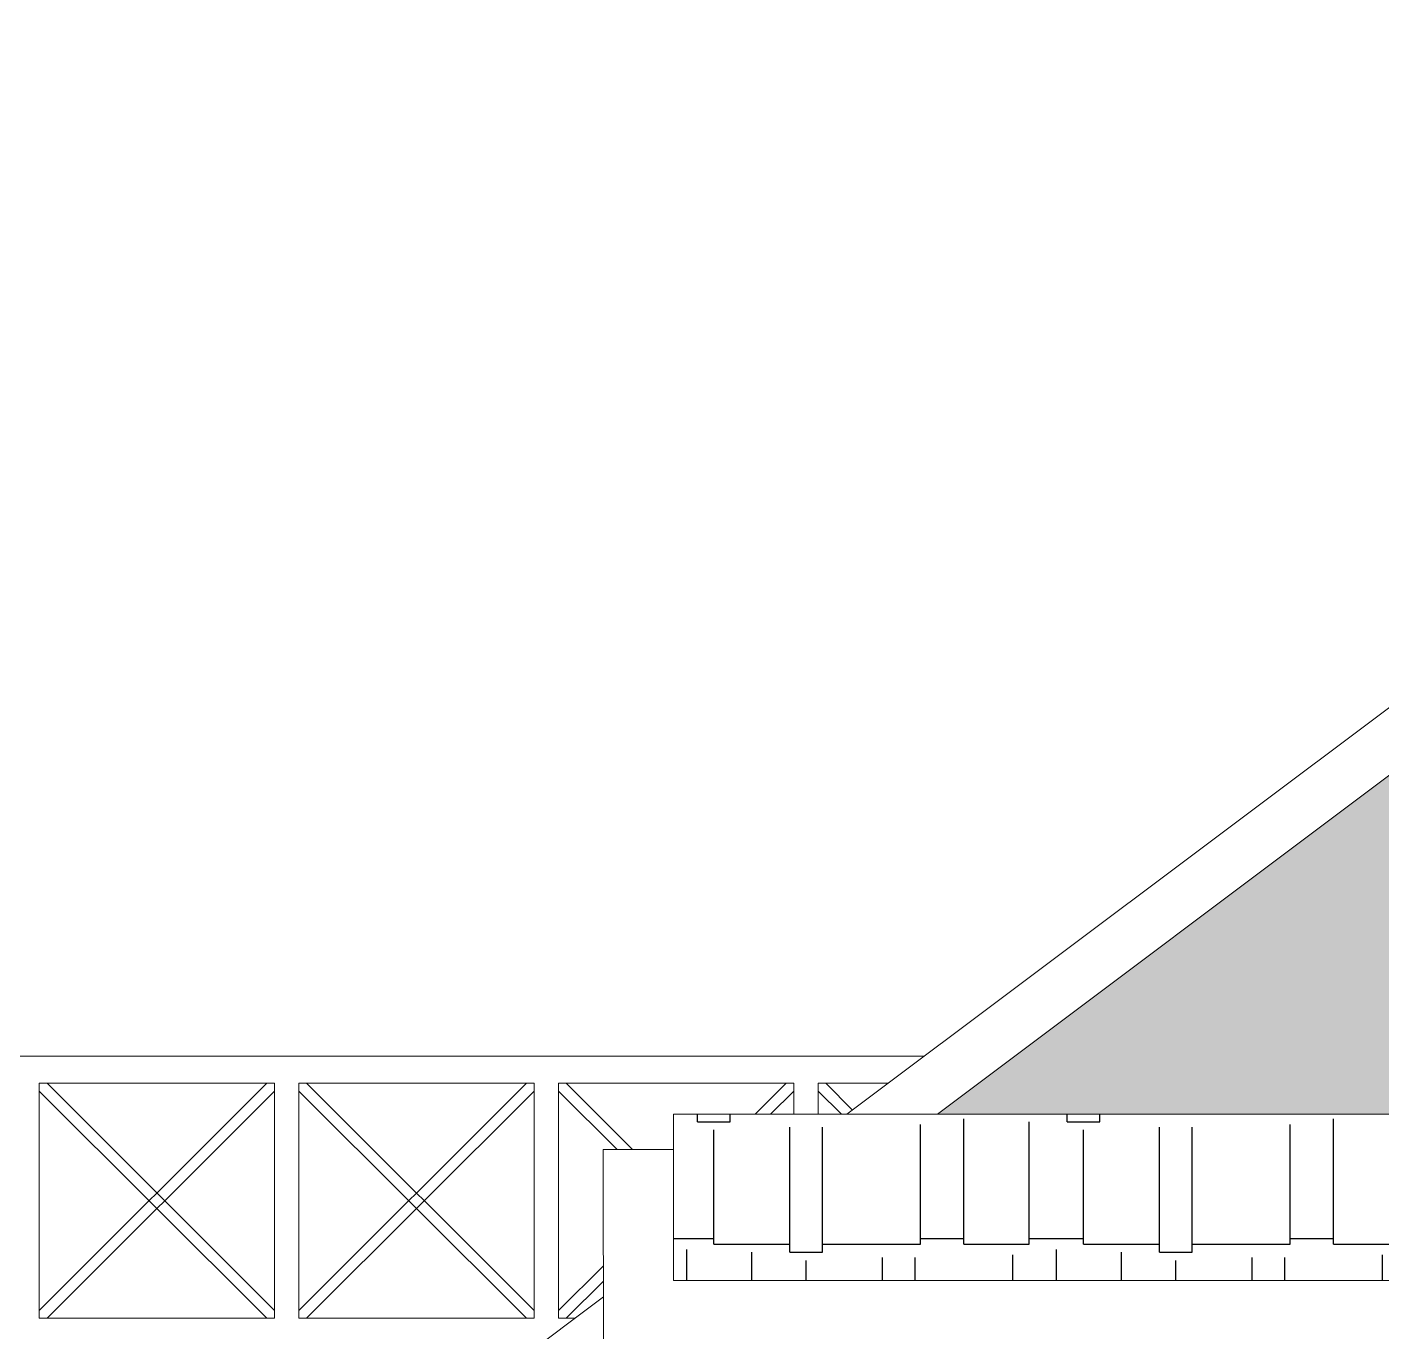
# Model space of a CAD drawing. Header units: millimetres. Extents: x 85048 to 158814, y 1395 to 38919.
# Drawn here: x 117244 to 119736, y 12979 to 15379 of the extents above; entities that cross this region are included whole.
import ezdxf

# ---------------------------------------------------------------- set-up
doc = ezdxf.new("R2010")
doc.units = ezdxf.units.MM
doc.layers.add('hatches', color=8, linetype='Continuous')
doc.layers.add('wall', color=5, linetype='Continuous')
pattern_1 = [(0, (-4078673.12, 892499.9), (510, 240), [120, -100, 140, -60, 180, -80]), (0, (-4078553.12, 892509.9), (510, 240), [100, -380, 80, -120]), (0, (-4078313.12, 892484.9), (510, 240), [60, -620]), (90, (-4078673.12, 892499.9), (-170, 240), [230, -730]), (90, (-4078553.12, 892499.9), (-170, 240), [225, -735]), (90, (-4078453.12, 892499.9), (-170, 240), [210, -750]), (90, (-4078313.12, 892484.9), (-170, 240), [230, -730]), (90, (-4078253.12, 892484.9), (-170, 240), [230, -730]), (90, (-4078073.12, 892499.9), (-170, 240), [220, -740])]

msp = doc.modelspace()

# ---------------------------------------------------------------- hatches: boundary and pattern name
at = {"layer": 'hatches', "ltscale": 50, "true_color": 0x8f9991}
h = msp.add_hatch(dxfattribs=at)
h.set_pattern_fill('AR-RSHKE', color=252, scale=20, style=0)
h.set_pattern_definition(pattern_1)
h.paths.add_polyline_path([(115355.9, 10707.2), (118304, 12918.3), (118304, 12853.3), (118826.7, 12853.3), (118826.7, 12769.3), (118515, 12769.3), (118515, 12569.4), (118586.1, 12569.3), (118570.1, 10880.7), (118660.9, 10880.7), (118660.9, 10707.2)])
h.paths.add_polyline_path([(127216, 11077), (127216, 10872), (127203, 10872), (127203, 10869.5), (127096.4, 10869.5), (127096.4, 10707.2), (130955.9, 10707.2), (124860.8, 15278.5), (124386.2, 15278.5), (124407.6, 14592.7), (127805.2, 12036.6), (127745.2, 11956.6), (127745.2, 11706.6), (127669.8, 11706.6), (127669.8, 11586.6), (127532.7, 11586.6)])
h.paths.add_polyline_path([(121538.1, 10872), (121525.1, 10872), (121525.1, 11077), (121208.3, 11586.6), (121071.3, 11586.6), (121071.3, 11706.6), (120995.9, 11706.6), (120995.9, 11956.6), (120933.3, 12040), (124336.8, 14592.7), (124358.2, 15278.5), (121451, 15278.5), (118918.2, 13378.9), (119787.5, 13378.9), (119787.5, 13313.8), (119916.2, 13313.8), (119916.2, 12918.3), (119916.2, 12853.2), (119393.2, 12853.3), (119393.2, 12769.3), (119704.9, 12769.3), (119704.9, 12569.4), (119625.7, 12569.4), (119625.7, 10880.7), (119550.9, 10880.7), (119550.9, 10707.2), (121644.7, 10707.2), (121644.7, 10869.5), (121538.1, 10869.5)])
h.paths.add_polyline_path([(121484.5, 12772.6), (120829.6, 12772.6), (120829.6, 12772.6), (121484.5, 12772.6)], flags=16)
h = msp.add_hatch(dxfattribs=at)
h.set_pattern_fill('AR-RSHKE', color=252, scale=20, style=0)
h.set_pattern_definition(pattern_1)
h.paths.add_polyline_path([(118433, 13073.3), (119787.5, 13073.3), (119787.5, 13378.9), (118433, 13378.9)])

# ---------------------------------------------------------------- linework, layer by layer
at = {"layer": 'wall', "color": 250, "linetype": 'Continuous', "lineweight": 15, "ltscale": 0.13}
for p, q in [((118751.5, 13378.9, 2.5), (121417.6, 15378.5, 2.5)), ((118918.2, 13378.9, 2.5), (121451, 15278.5, 2.5)), ((116288.5, 13485.8, 4.6), (118894.6, 13485.8, 4.6)), ((117266.4, 13435.8, 4.6), (117266.4, 13003.8, 4.6)), ((117266.4, 13435.8, 4.6), (117266.4, 13003.8, 4.6)), ((117684.8, 13435.8, 4.6), (117266.4, 13017.9, 4.6)), ((117266.4, 13435.8, 4.6), (117699, 13435.8, 4.6)), ((117699, 13017.9, 4.6), (117280.6, 13435.8, 4.6)), ((117413.6, 13435.8, 4.6), (117699, 13435.8, 4.6)), ((117699, 13435.8, 4.6), (117699, 13003.8, 4.6)), ((117744, 13435.8, 4.6), (117744, 13003.8, 4.6)), ((117744, 13435.8, 4.6), (117744, 13003.8, 4.6)), ((118162.3, 13435.8, 4.6), (117744, 13017.9, 4.6)), ((117744, 13435.8, 4.6), (118176.5, 13435.8, 4.6)), ((118176.5, 13017.9, 4.6), (117758.1, 13435.8, 4.6)), ((118176.5, 13435.8, 4.6), (118176.5, 13003.8, 4.6)), ((118221.5, 13435.8, 4.6), (118221.5, 13003.8, 4.6)), ((118221.5, 13435.8, 4.6), (118221.5, 13003.8, 4.6)), ((118221.5, 13435.8, 4.6), (118654, 13435.8, 4.6)), ((118357.7, 13313.8, 4.6), (118235.6, 13435.8, 4.6)), ((118639.9, 13435.8, 4.6), (118583, 13378.9, 4.6)), ((118654, 13435.8, 4.6), (118654, 13378.9, 4.6)), ((118699, 13435.8, 4.6), (118699, 13378.9, 4.6)), ((118699, 13435.8, 4.6), (118699, 13378.9, 4.6)), ((118699, 13435.8, 4.6), (118827.9, 13435.8, 4.6)), ((118762.4, 13386.6, 4.6), (118713.2, 13435.8, 4.6)), ((117684.8, 13003.8, 4.6), (117266.4, 13421.6, 4.6)), ((117699, 13421.6, 4.6), (117280.6, 13003.8, 4.6)), ((118162.3, 13003.8, 4.6), (117744, 13421.6, 4.6)), ((118176.5, 13421.6, 4.6), (117758.1, 13003.8, 4.6)), ((118329.4, 13313.8, 4.6), (118221.5, 13421.6, 4.6)), ((118654, 13421.6, 4.6), (118611.3, 13378.9, 4.6)), ((118741.8, 13378.9, 4.6), (118699, 13421.6, 4.6)), ((118433.1, 13313.8, -10), (118303.7, 13313.8, -10)), ((118304, 12918.3, 2.5), (118303.7, 13313.8, 2.5)), ((118303.9, 13100.2, 4.6), (118221.5, 13017.9, 4.6)), ((118303.9, 13071.9, 4.6), (118235.6, 13003.8, 4.6)), ((115055.9, 10607.2, 2.5), (118303.9, 13043.2, 2.5)), ((117699, 13003.8, 4.6), (117266.4, 13003.8, 4.6)), ((118176.5, 13003.8, 4.6), (117744, 13003.8, 4.6)), ((118251.9, 13003.8, 4.6), (118221.5, 13003.8, 4.6))]:
    msp.add_line(p, q, dxfattribs=at)
at = {"layer": 'wall', "color": 250, "linetype": 'Continuous', "lineweight": 15, "ltscale": 0.13, "elevation": 2.5}
msp.add_lwpolyline([(119787.5, 13073.4), (119787.5, 13378.9), (118433, 13378.9), (118433, 13073.3), (119787.5, 13073.3), (119787.5, 13073.4)], dxfattribs=at)

doc.saveas('drawing.dxf')
